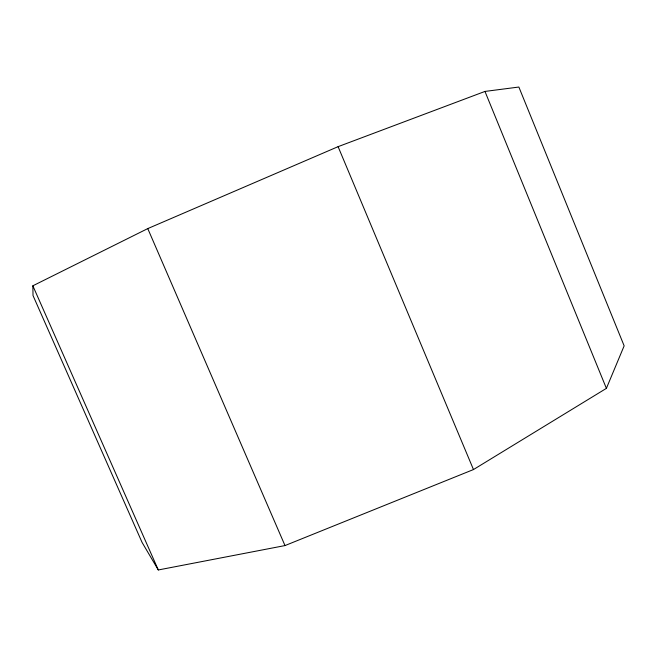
<?xml version="1.0" encoding="UTF-8"?>
<svg xmlns="http://www.w3.org/2000/svg" width="657" height="657" viewBox="0 0 657 657"><rect width="100%" height="100%" fill="white"/><g stroke="black" fill="none" stroke-linecap="round" stroke-linejoin="round"><path stroke-width="0.99" d="M606.395 388.361L624.15 345.853L518.858 87.036L484.965 91.43L338.1 146.659L147.768 228.595L32.85 285.803L33.022 295.56L142.076 542.427L158.304 569.964L284.998 545.573L473.475 469.558L606.395 388.361L484.965 91.43M32.85 285.803L158.304 569.964M147.768 228.595L284.998 545.573M338.1 146.659L473.475 469.558"/></g></svg>
